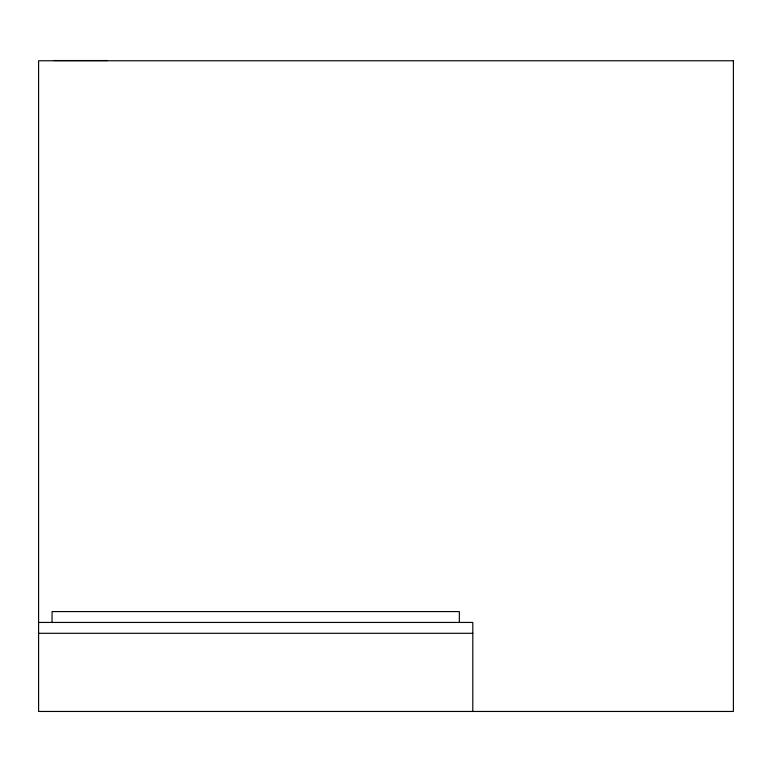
<?xml version="1.0" encoding="UTF-8"?>
<svg xmlns="http://www.w3.org/2000/svg" width="772" height="772" viewBox="0 0 772 772"><rect width="100%" height="100%" fill="white"/><g stroke="black" fill="none" stroke-linecap="round" stroke-linejoin="round"><path stroke-width="1.16" d="M54.223 60.544L107.404 60.544M38.6 622.444L472.792 622.444L472.792 711.456M38.6 633.301L472.792 633.301M459.34 622.444L459.34 611.588L52.062 611.588L52.062 622.444M733.4 60.766L38.6 60.766L38.6 711.456L733.4 711.456L733.4 60.766"/></g></svg>
